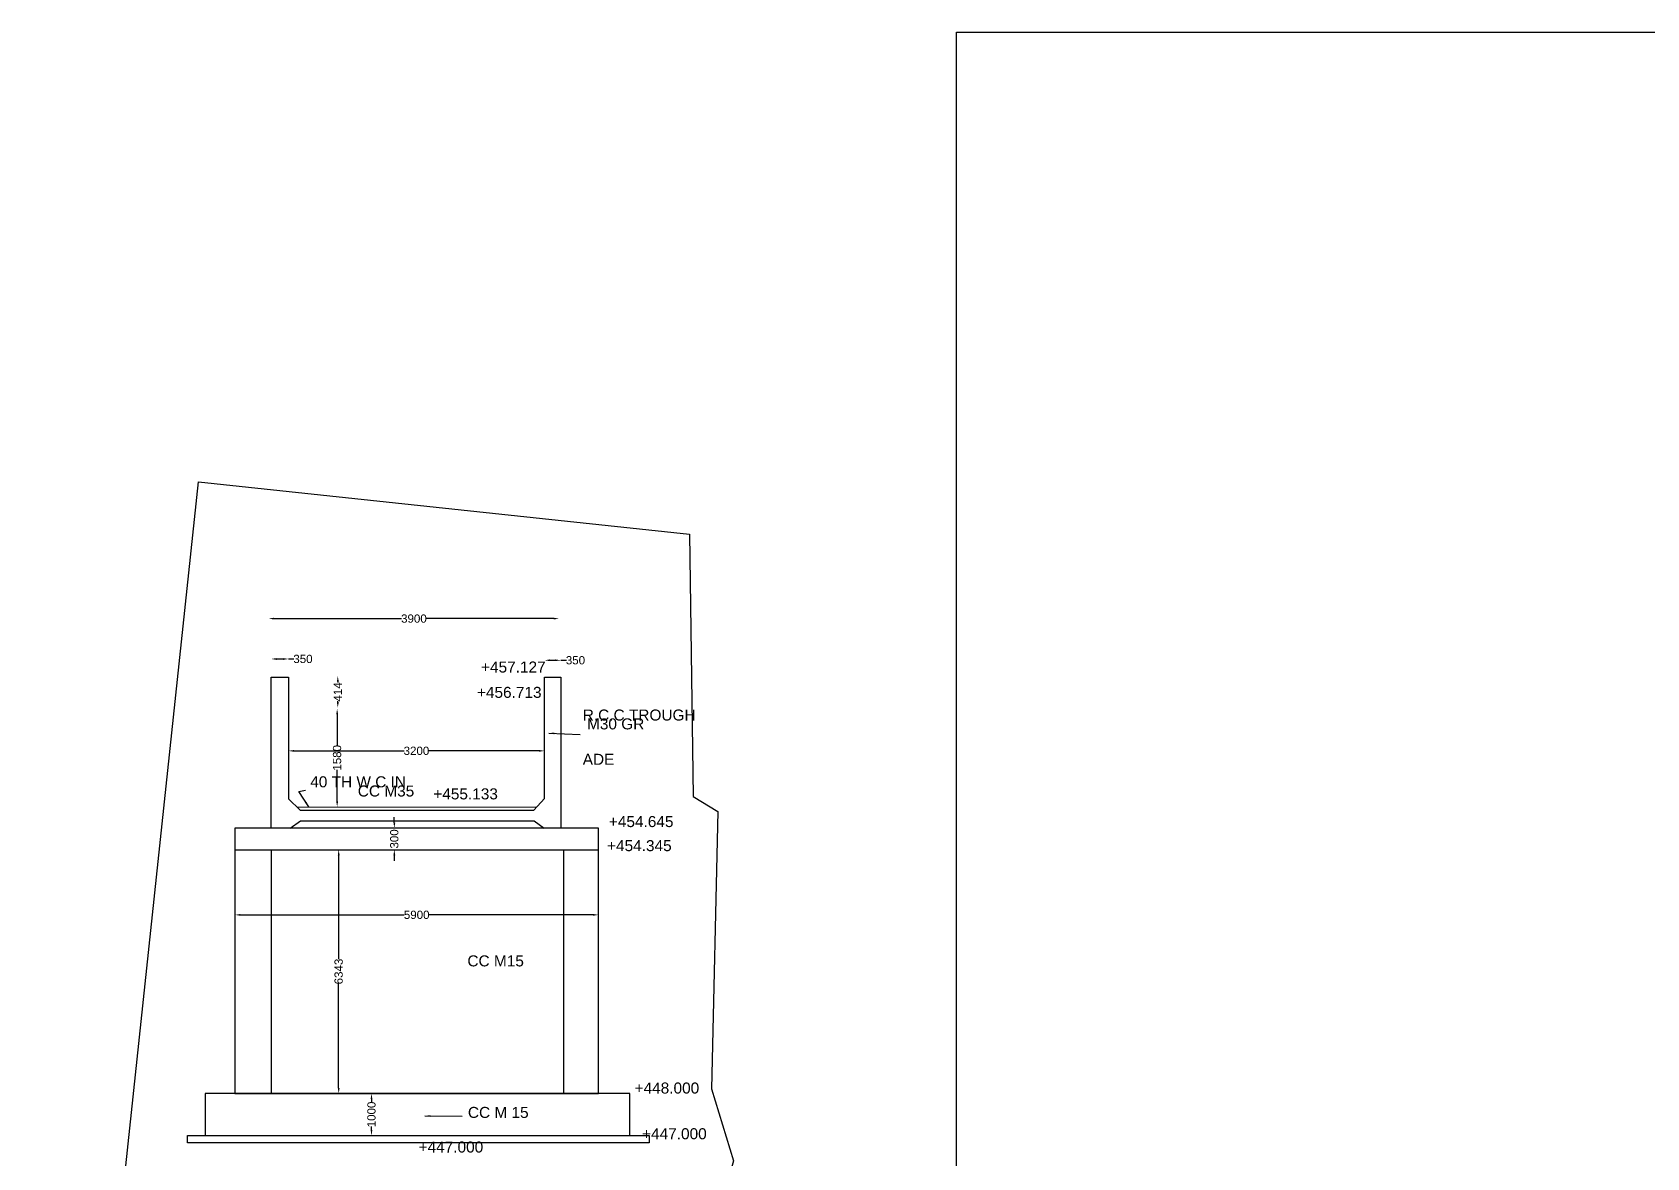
# Model space of a CAD drawing. Header units: millimetres. Extents: x -53150930 to -53115000, y 22133087 to 22151574.
# Drawn here: x -53150930 to -53136280, y 22141363 to 22151574 of the extents above; entities that cross this region are included whole.
import ezdxf

# ---------------------------------------------------------------- set-up
doc = ezdxf.new("R2010")
doc.units = ezdxf.units.MM
doc.header["$MEASUREMENT"] = 0
doc.layers.add('DIMENSION', color=7, linetype='Continuous')
doc.layers.add('DRAWING', color=2, linetype='Continuous')
doc.styles.get("Standard").update_dxf_attribs({"font": 'arial.ttf', "height": 75})
doc.dimstyles.get("Standard").update_dxf_attribs({"dimtxt": 50, "dimasz": 50, "dimexe": 0.18, "dimexo": 0.0625, "dimgap": 0.09, "dimtad": 0, "dimdec": 0, "dimzin": 0, "dimdsep": 46, "dimtxsty": 'Standard', "dimcen": 0.09, "dimse1": 1, "dimse2": 1, "dimadec": 0, "dimazin": 0, "dimtfac": 1, "dimtdec": 0, "dimtofl": 0, "dimtmove": 0, "dimatfit": 3, "dimfxl": 1, "dimtolj": 1, "dimtzin": 0, "dimarcsym": 0})

# ---------------------------------------------------------------- blocks, each defined once
blk = doc.blocks.new('*D143')
at = {"layer": 'Defpoints', "color": 0, "transparency": 16777216}
for p in [(-53147852, 22141946), (-53147852, 22141946), (-53147852, 22141563)]:
    blk.add_point(p, dxfattribs=at)
at = {"layer": 'DIMENSION', "color": 0, "lineweight": -2, "transparency": 16777216}
for p, q in [((-53147852, 22141896), (-53147852, 22141863)), ((-53147852, 22141613), (-53147852, 22141646))]:
    blk.add_line(p, q, dxfattribs=at)
at = {"layer": 'DIMENSION', "color": 0, "transparency": 16777216}
for points in [[(-53147860, 22141896), (-53147844, 22141896), (-53147852, 22141946)], [(-53147860, 22141613), (-53147844, 22141613), (-53147852, 22141563)]]:
    blk.add_solid(points, dxfattribs=at)
at = {"layer": 'DIMENSION', "color": 0, "transparency": 16777216, "insert": (-53147852, 22141755), "char_height": 75, "attachment_point": 5, "rotation": 90}
blk.add_mtext('\\A1;1000', dxfattribs=at)
blk = doc.blocks.new('*D144')
at = {"layer": 'Defpoints', "color": 0, "transparency": 16777216}
for p in [(-53148150, 22144157), (-53148026, 22144157), (-53148026, 22141946)]:
    blk.add_point(p, dxfattribs=at)
at = {"layer": 'DIMENSION', "color": 0, "lineweight": -2, "transparency": 16777216}
for p, q in [((-53148150, 22144107), (-53148150, 22143164)), ((-53148150, 22141996), (-53148150, 22142939))]:
    blk.add_line(p, q, dxfattribs=at)
at = {"layer": 'DIMENSION', "color": 0, "transparency": 16777216}
for points in [[(-53148158, 22144107), (-53148141, 22144107), (-53148150, 22144157)], [(-53148158, 22141996), (-53148141, 22141996), (-53148150, 22141946)]]:
    blk.add_solid(points, dxfattribs=at)
at = {"layer": 'DIMENSION', "color": 0, "transparency": 16777216, "insert": (-53148150, 22143052), "char_height": 75, "attachment_point": 5, "rotation": 90}
blk.add_mtext('\\A1;6343', dxfattribs=at)
blk = doc.blocks.new('*D145')
at = {"layer": 'Defpoints', "color": 0, "transparency": 16777216}
for p in [(-53149092, 22143542), (-53145791, 22143566), (-53145791, 22143542)]:
    blk.add_point(p, dxfattribs=at)
at = {"layer": 'DIMENSION', "color": 0, "lineweight": -2, "transparency": 16777216}
for p, q in [((-53149042, 22143566), (-53147554, 22143566)), ((-53145841, 22143566), (-53147330, 22143566))]:
    blk.add_line(p, q, dxfattribs=at)
at = {"layer": 'DIMENSION', "color": 0, "transparency": 16777216}
for points in [[(-53149042, 22143574), (-53149042, 22143558), (-53149092, 22143566)], [(-53145841, 22143574), (-53145841, 22143558), (-53145791, 22143566)]]:
    blk.add_solid(points, dxfattribs=at)
at = {"layer": 'DIMENSION', "color": 0, "transparency": 16777216, "insert": (-53147442, 22143566), "char_height": 75, "attachment_point": 5}
blk.add_mtext('\\A1;5900', dxfattribs=at)
blk = doc.blocks.new('*D146')
at = {"layer": 'Defpoints', "color": 0, "transparency": 16777216}
for p in [(-53147645, 22144354), (-53147645, 22144354), (-53147645, 22144157)]:
    blk.add_point(p, dxfattribs=at)
at = {"layer": 'DIMENSION', "color": 0, "lineweight": -2, "transparency": 16777216}
for p, q in [((-53147645, 22144404), (-53147645, 22144454)), ((-53147645, 22144107), (-53147645, 22144057))]:
    blk.add_line(p, q, dxfattribs=at)
at = {"layer": 'DIMENSION', "color": 0, "transparency": 16777216}
for points in [[(-53147653, 22144404), (-53147636, 22144404), (-53147645, 22144354)], [(-53147653, 22144107), (-53147636, 22144107), (-53147645, 22144157)]]:
    blk.add_solid(points, dxfattribs=at)
at = {"layer": 'DIMENSION', "color": 0, "transparency": 16777216, "insert": (-53147645, 22144255), "char_height": 75, "attachment_point": 5, "rotation": 90}
blk.add_mtext('\\A1;300', dxfattribs=at)
blk = doc.blocks.new('*D147')
at = {"layer": 'Defpoints', "color": 0, "transparency": 16777216}
for p in [(-53148606, 22145054), (-53146281, 22145054), (-53146281, 22145054)]:
    blk.add_point(p, dxfattribs=at)
at = {"layer": 'DIMENSION', "color": 0, "lineweight": -2, "transparency": 16777216}
for p, q in [((-53148556, 22145054), (-53147556, 22145054)), ((-53146331, 22145054), (-53147332, 22145054))]:
    blk.add_line(p, q, dxfattribs=at)
at = {"layer": 'DIMENSION', "color": 0, "transparency": 16777216}
for points in [[(-53148556, 22145062), (-53148556, 22145046), (-53148606, 22145054)], [(-53146331, 22145062), (-53146331, 22145046), (-53146281, 22145054)]]:
    blk.add_solid(points, dxfattribs=at)
at = {"layer": 'DIMENSION', "color": 0, "transparency": 16777216, "insert": (-53147444, 22145054), "char_height": 75, "attachment_point": 5}
blk.add_mtext('\\A1;3200', dxfattribs=at)
blk = doc.blocks.new('*D148')
at = {"layer": 'Defpoints', "color": 0, "transparency": 16777216}
for p in [(-53148184, 22145436), (-53148164, 22145436), (-53148188, 22144546)]:
    blk.add_point(p, dxfattribs=at)
at = {"layer": 'DIMENSION', "color": 0, "lineweight": -2, "transparency": 16777216}
for p, q in [((-53148164, 22145386), (-53148164, 22145099)), ((-53148164, 22144596), (-53148164, 22144883))]:
    blk.add_line(p, q, dxfattribs=at)
at = {"layer": 'DIMENSION', "color": 0, "transparency": 16777216}
for points in [[(-53148172, 22145386), (-53148155, 22145386), (-53148164, 22145436)], [(-53148172, 22144596), (-53148155, 22144596), (-53148164, 22144546)]]:
    blk.add_solid(points, dxfattribs=at)
at = {"layer": 'DIMENSION', "color": 0, "transparency": 16777216, "insert": (-53148164, 22144991), "char_height": 75, "attachment_point": 5, "rotation": 90}
blk.add_mtext('\\A1;1580', dxfattribs=at)
blk = doc.blocks.new('*D149')
at = {"layer": 'Defpoints', "color": 0, "transparency": 16777216}
for p in [(-53148158, 22145733), (-53148121, 22145733), (-53148097, 22145446)]:
    blk.add_point(p, dxfattribs=at)
at = {"layer": 'DIMENSION', "color": 0, "lineweight": -2, "transparency": 16777216}
for p, q in [((-53148158, 22145683), (-53148158, 22145674)), ((-53148158, 22145496), (-53148158, 22145505))]:
    blk.add_line(p, q, dxfattribs=at)
at = {"layer": 'DIMENSION', "color": 0, "transparency": 16777216}
for points in [[(-53148166, 22145683), (-53148149, 22145683), (-53148158, 22145733)], [(-53148166, 22145496), (-53148149, 22145496), (-53148158, 22145446)]]:
    blk.add_solid(points, dxfattribs=at)
at = {"layer": 'DIMENSION', "color": 0, "transparency": 16777216, "insert": (-53148158, 22145589), "char_height": 75, "attachment_point": 5, "rotation": 90}
blk.add_mtext('\\A1;414', dxfattribs=at)
blk = doc.blocks.new('*D150')
at = {"layer": 'Defpoints', "color": 0, "transparency": 16777216}
for p in [(-53148606, 22145888), (-53148762, 22145723), (-53148606, 22145723)]:
    blk.add_point(p, dxfattribs=at)
at = {"layer": 'DIMENSION', "color": 0, "lineweight": -2, "transparency": 16777216}
for p, q in [((-53148712, 22145888), (-53148656, 22145888)), ((-53148606, 22145888), (-53148556, 22145888))]:
    blk.add_line(p, q, dxfattribs=at)
at = {"layer": 'DIMENSION', "color": 0, "transparency": 16777216}
for points in [[(-53148712, 22145896), (-53148712, 22145879), (-53148762, 22145888)], [(-53148656, 22145896), (-53148656, 22145879), (-53148606, 22145888)]]:
    blk.add_solid(points, dxfattribs=at)
at = {"layer": 'DIMENSION', "color": 0, "transparency": 16777216, "insert": (-53148474, 22145888), "char_height": 75, "attachment_point": 5}
blk.add_mtext('\\A1;350', dxfattribs=at)
blk = doc.blocks.new('*D151')
at = {"layer": 'Defpoints', "color": 0, "transparency": 16777216}
for p in [(-53146133, 22145876), (-53146281, 22145723), (-53146133, 22145723)]:
    blk.add_point(p, dxfattribs=at)
at = {"layer": 'DIMENSION', "color": 0, "lineweight": -2, "transparency": 16777216}
for p, q in [((-53146231, 22145876), (-53146183, 22145876)), ((-53146133, 22145876), (-53146083, 22145876))]:
    blk.add_line(p, q, dxfattribs=at)
at = {"layer": 'DIMENSION', "color": 0, "transparency": 16777216}
for points in [[(-53146231, 22145884), (-53146231, 22145868), (-53146281, 22145876)], [(-53146183, 22145884), (-53146183, 22145868), (-53146133, 22145876)]]:
    blk.add_solid(points, dxfattribs=at)
at = {"layer": 'DIMENSION', "color": 0, "transparency": 16777216, "insert": (-53146001, 22145876), "char_height": 75, "attachment_point": 5}
blk.add_mtext('\\A1;350', dxfattribs=at)
blk = doc.blocks.new('*D152')
at = {"layer": 'Defpoints', "color": 0, "transparency": 16777216}
for p in [(-53146149, 22146283), (-53146149, 22146254), (-53148786, 22146230)]:
    blk.add_point(p, dxfattribs=at)
at = {"layer": 'DIMENSION', "color": 0, "lineweight": -2, "transparency": 16777216}
for p, q in [((-53148736, 22146254), (-53147579, 22146254)), ((-53146199, 22146254), (-53147355, 22146254))]:
    blk.add_line(p, q, dxfattribs=at)
at = {"layer": 'DIMENSION', "color": 0, "transparency": 16777216}
for points in [[(-53148736, 22146262), (-53148736, 22146246), (-53148786, 22146254)], [(-53146199, 22146262), (-53146199, 22146246), (-53146149, 22146254)]]:
    blk.add_solid(points, dxfattribs=at)
at = {"layer": 'DIMENSION', "color": 0, "transparency": 16777216, "insert": (-53147467, 22146254), "char_height": 75, "attachment_point": 5}
blk.add_mtext('\\A1;3900', dxfattribs=at)

msp = doc.modelspace()

# ---------------------------------------------------------------- hatches: boundary and pattern name
at = {"layer": 'DRAWING'}
h = msp.add_hatch(dxfattribs=at)
h.set_pattern_fill('AR-CONC', color=0, scale=15, style=0)
h.set_pattern_definition([(50, (0, 0), (107.58902739, -9.41282025), [11.25, -123.75]), (355, (0, 0), (-20.81270004, 112.82882006), [9, -99]), (100.4514, (8.97, -0.78), (86.77640726, 103.4159313), [9.5610285, -105.1713168]), (46.1842, (0, 30), (160.0861573, -24.82785215), [16.875, -185.625]), (96.6356, (13.34, 27.93), (140.19940583, 146.11768064), [14.3415432, -157.75695]), (351.1842, (0, 30), (140.19929177, 146.11779014), [13.5, -148.5]), (21, (15, 22.5), (89.53605782, -60.3928336), [11.25, -123.75]), (326, (15, 22.5), (36.49729979, 108.77250676), [9, -99]), (71.4514, (22.46, 17.47), (126.03339429, 48.3795745), [9.5610285, -105.1713168]), (37.5, (0, 0), (1.823978298, 49.934078075), [0, -97.8, 0, -100.5, 0, -99.375]), (7.5, (0, 0), (39.460430616, 59.16175678), [0, -57.3, 0, -95.55, 0, -37.875]), (327.5, (-33.45, 0), (80.073365426, -3.38323076), [0, -37.5, 0, -117, 0, -155.25]), (317.5, (-48.45, 0), (87.4779254, 15.01574735), [0, -48.75, 0, -77.7, 0, -110.25])])
edge = h.paths.add_edge_path()
edge.add_arc((-53123686, 22139876.5), 117.5, 0, 360)
edge = h.paths.add_edge_path()
edge.add_arc((-53127828, 22140307), 117.5, 0, 360)
edge = h.paths.add_edge_path()
edge.add_arc((-53132079.5, 22140723), 117.5, 0, 360)
edge = h.paths.add_edge_path()
edge.add_arc((-53123666.5, 22140804.5), 163.5, 0, 360)
edge = h.paths.add_edge_path()
edge.add_arc((-53127853, 22141242.5), 163.5, 0, 360)
edge = h.paths.add_edge_path()
edge.add_arc((-53131951.5, 22141673), 163.5, 0, 360)
edge = h.paths.add_edge_path()
edge.add_arc((-53144323.1, 22135869), 186, 0, 360)
edge = h.paths.add_edge_path()
edge.add_arc((-53144355.1, 22134941), 114, 0, 360)
edge = h.paths.add_edge_path()
edge.add_arc((-53147698.5, 22135869), 186, 0, 360)
edge = h.paths.add_edge_path()
edge.add_arc((-53147730.5, 22134941), 114, 0, 360)
edge = h.paths.add_edge_path()
edge.add_arc((-53148850.9, 22139309.8), 17, 0, 360)
edge = h.paths.add_edge_path()
edge.add_arc((-53148982.9, 22139224.3), 17, 0, 360)
edge = h.paths.add_edge_path()
edge.add_arc((-53149057.4, 22139065.8), 17, 0, 360)
edge = h.paths.add_edge_path()
edge.add_arc((-53149022.9, 22138880.3), 17, 0, 360)
edge = h.paths.add_edge_path()
edge.add_arc((-53148926.9, 22138794.3), 17, 0, 360)
edge = h.paths.add_edge_path()
edge.add_arc((-53148766.4, 22138725.8), 17, 0, 360)
edge = h.paths.add_edge_path()
edge.add_arc((-53145914.9, 22139271.8), 17, 0, 360)
edge = h.paths.add_edge_path()
edge.add_arc((-53145791.4, 22139126.3), 17, 0, 360)
edge = h.paths.add_edge_path()
edge.add_arc((-53145795.9, 22138924.8), 17, 0, 360)
edge = h.paths.add_edge_path()
edge.add_arc((-53145961.4, 22138755.3), 17, 0, 360)
edge = h.paths.add_edge_path()
edge.add_arc((-53146174.4, 22138724.8), 17, 0, 360)
edge = h.paths.add_edge_path()
edge.add_arc((-53146465.4, 22138724.8), 17, 0, 360)
edge = h.paths.add_edge_path()
edge.add_arc((-53146775.9, 22138724.8), 17, 0, 360)
edge = h.paths.add_edge_path()
edge.add_arc((-53147061.4, 22138724.8), 17, 0, 360)
edge = h.paths.add_edge_path()
edge.add_arc((-53147381.9, 22138724.8), 17, 0, 360)
edge = h.paths.add_edge_path()
edge.add_arc((-53147652.9, 22138724.8), 17, 0, 360)
edge = h.paths.add_edge_path()
edge.add_arc((-53147963.4, 22138724.8), 17, 0, 360)
edge = h.paths.add_edge_path()
edge.add_arc((-53148276.9, 22138724.8), 17, 0, 360)
edge = h.paths.add_edge_path()
edge.add_arc((-53148552.4, 22138724.8), 17, 0, 360)
edge = h.paths.add_edge_path()
edge.add_arc((-53146110.4, 22139329.3), 17, 0, 360)
edge = h.paths.add_edge_path()
edge.add_arc((-53146329.4, 22139329.3), 17, 0, 360)
edge = h.paths.add_edge_path()
edge.add_arc((-53146619.4, 22139329.3), 17, 0, 360)
edge = h.paths.add_edge_path()
edge.add_arc((-53146898.4, 22139329.3), 17, 0, 360)
edge = h.paths.add_edge_path()
edge.add_arc((-53147204.4, 22139329.3), 17, 0, 360)
edge = h.paths.add_edge_path()
edge.add_arc((-53147552.4, 22139329.3), 17, 0, 360)
edge = h.paths.add_edge_path()
edge.add_arc((-53147850.9, 22139329.3), 17, 0, 360)
edge = h.paths.add_edge_path()
edge.add_arc((-53148158.9, 22139329.3), 17, 0, 360)
edge = h.paths.add_edge_path()
edge.add_arc((-53148394.9, 22139329.3), 17, 0, 360)
edge = h.paths.add_edge_path()
edge.add_arc((-53148632.9, 22139329.3), 17, 0, 360)
edge = h.paths.add_edge_path()
edge.add_arc((-53125608, 22136011.5), 93.5, 0, 360)
edge = h.paths.add_edge_path()
edge.add_arc((-53130362.5, 22136278.5), 68.5, 0, 360)
edge = h.paths.add_edge_path()
edge.add_arc((-53128811.5, 22137771.5), 67.5, 0, 360)
edge = h.paths.add_edge_path()
edge.add_arc((-53128902.5, 22134986.5), 120.5, 0, 360)
edge = h.paths.add_edge_path()
edge.add_arc((-53128693, 22135941), 246.5, 0, 360)
edge = h.paths.add_edge_path()
edge.add_arc((-53132253, 22134987), 105, 0, 360)
edge = h.paths.add_edge_path()
edge.add_arc((-53132797.5, 22135939), 249, 0, 360)
edge = h.paths.add_edge_path()
edge.add_arc((-53127497.5, 22138037.5), 14, 0, 360)
edge = h.paths.add_edge_path()
edge.add_arc((-53127497.5, 22138084), 14, 0, 360)
edge = h.paths.add_edge_path()
edge.add_arc((-53127725, 22138037.5), 14, 0, 360)
edge = h.paths.add_edge_path()
edge.add_arc((-53127725, 22138084), 14, 0, 360)
edge = h.paths.add_edge_path()
edge.add_arc((-53127897.5, 22138037.5), 14, 0, 360)
edge = h.paths.add_edge_path()
edge.add_arc((-53127897.5, 22138084), 14, 0, 360)
edge = h.paths.add_edge_path()
edge.add_arc((-53128099.5, 22138037.5), 14, 0, 360)
edge = h.paths.add_edge_path()
edge.add_arc((-53128099.5, 22138084), 14, 0, 360)
edge = h.paths.add_edge_path()
edge.add_arc((-53128280, 22138037.5), 14, 0, 360)
edge = h.paths.add_edge_path()
edge.add_arc((-53128280, 22138084), 14, 0, 360)
edge = h.paths.add_edge_path()
edge.add_arc((-53128450, 22138037.5), 14, 0, 360)
edge = h.paths.add_edge_path()
edge.add_arc((-53128450, 22138084), 14, 0, 360)
edge = h.paths.add_edge_path()
edge.add_arc((-53128667.5, 22138037.5), 14, 0, 360)
edge = h.paths.add_edge_path()
edge.add_arc((-53128667.5, 22138084), 14, 0, 360)
edge = h.paths.add_edge_path()
edge.add_arc((-53128866.5, 22138037.5), 14, 0, 360)
edge = h.paths.add_edge_path()
edge.add_arc((-53128866.5, 22138084), 14, 0, 360)
edge = h.paths.add_edge_path()
edge.add_arc((-53133075, 22137995.5), 14, 0, 360)
edge = h.paths.add_edge_path()
edge.add_arc((-53133075, 22138076.5), 14, 0, 360)
edge = h.paths.add_edge_path()
edge.add_arc((-53133285.5, 22137995.5), 14, 0, 360)
edge = h.paths.add_edge_path()
edge.add_arc((-53133285.5, 22138076.5), 14, 0, 360)
edge = h.paths.add_edge_path()
edge.add_arc((-53133527, 22137995.5), 14, 0, 360)
edge = h.paths.add_edge_path()
edge.add_arc((-53133527, 22138076.5), 14, 0, 360)
edge = h.paths.add_edge_path()
edge.add_arc((-53133738, 22137995.5), 14, 0, 360)
edge = h.paths.add_edge_path()
edge.add_arc((-53133738, 22138076.5), 14, 0, 360)
edge = h.paths.add_edge_path()
edge.add_arc((-53133928, 22137995.5), 14, 0, 360)
edge = h.paths.add_edge_path()
edge.add_arc((-53133928, 22138076.5), 14, 0, 360)
edge = h.paths.add_edge_path()
edge.add_arc((-53127856.5, 22149591), 67.5, 0, 360)
edge = h.paths.add_edge_path()
edge.add_arc((-53127596, 22148325), 162.7, 0, 360)
edge = h.paths.add_edge_path()
edge.add_arc((-53128310, 22147765), 103, 0, 360)
edge = h.paths.add_edge_path()
edge.add_arc((-53133807, 22149031.5), 70, 0, 360)
edge = h.paths.add_edge_path()
edge.add_arc((-53133957.5, 22147849.5), 222, 0, 360)
edge = h.paths.add_edge_path()
edge.add_arc((-53133753, 22146519.5), 111.5, 0, 360)

# ---------------------------------------------------------------- linework, layer by layer
at = {"layer": 'DIMENSION', "color": 0}
for points in [[(-53115000, 22133087), (-53142542.5, 22133087), (-53142542.5, 22151574), (-53115000, 22151574)], [(-53149091.9, 22141946.3), (-53145791.4, 22141946.3), (-53145791.4, 22144353.8), (-53149091.9, 22144353.8)], [(-53145791.4, 22144353.8), (-53149091.9, 22144353.8), (-53149091.9, 22144156.8), (-53145791.4, 22144156.8)], [(-53149361.4, 22141563.3), (-53145508.4, 22141563.3), (-53145508.4, 22141946.3), (-53149361.4, 22141946.3)], [(-53149521.9, 22141563.3), (-53145332.9, 22141563.3), (-53145332.9, 22141497.8), (-53149521.9, 22141497.8)]]:
    msp.add_lwpolyline(points, close=True, dxfattribs=at)
for points in [[(-53144965.4, 22147020.8), (-53144931.4, 22144640.8), (-53144708.9, 22144503.8), (-53144765.9, 22141986.3), (-53144565.9, 22141335.3), (-53144952.9, 22139994.8), (-53144938.9, 22137843.8), (-53142346.4, 22137715.3), (-53142622.9, 22133906.8), (-53142707.4, 22133091.3), (-53145573.4, 22133272.8), (-53150930.3, 22133288.9), (-53149420.5, 22147494.3), (-53144965.4, 22147020.8)], [(-53148762.4, 22144353.8), (-53148762.4, 22145723.3), (-53148606.4, 22145723.3), (-53148606.4, 22144618.8), (-53148499.9, 22144516.3), (-53146379.9, 22144516.3), (-53146280.9, 22144621.8), (-53146280.9, 22145723.3), (-53146133.4, 22145723.3), (-53146133.4, 22144353.8)], [(-53148530.5, 22144545.7), (-53146353.5, 22144544.4)], [(-53148590.4, 22144353.8), (-53148496.4, 22144418.3), (-53146376.4, 22144418.3), (-53146285.4, 22144353.8)], [(-53148763.9, 22144156.8), (-53148763.9, 22141946.3)], [(-53146110.4, 22144156.8), (-53146110.4, 22141946.3)]]:
    msp.add_lwpolyline(points, dxfattribs=at)

# ---------------------------------------------------------------- texts
for s, p in [('+457.127', (-53146858, 22145764.9)), ('+456.713', (-53146895.1, 22145535)), ('R.C.C TROUGH ', (-53145934.9, 22145329.2)), (' M30 GR', (-53145934.9, 22145248.9)), ('ADE', (-53145934.9, 22144927.6)), ('40 TH W.C IN', (-53148407.9, 22144723.3)), ('CC M35', (-53147976.3, 22144639.8)), ('+455.133', (-53147291.3, 22144613.8)), ('+454.645', (-53145698, 22144362.7)), ('+454.345', (-53145714.5, 22144144.1)), ('CC M15', (-53146981.4, 22143098.4)), ('+448.000', (-53145464.4, 22141944.8)), ('CC M 15', (-53146977.1, 22141723.6)), ('+447.000', (-53145396.5, 22141530.1)), ('+447.000', (-53147424.5, 22141409.5))]:
    msp.add_text(s, height=100, dxfattribs=at).set_placement(p)

# ---------------------------------------------------------------- dimensions: what is measured, and where the dimension line sits
for base, p1, p2, text, picture, middle in [((-53146149, 22146254), (-53148785.5, 22146229.5), (-53146149, 22146283), '3900', '*D152', (-53147467.2, 22146254)), ((-53148606.4, 22145887.5), (-53148762.4, 22145723.3), (-53148606.4, 22145723.3), '350', '*D150', (-53148473.6, 22145887.5)), ((-53146133.4, 22145876), (-53146280.9, 22145723.3), (-53146133.4, 22145723.3), '350', '*D151', (-53146000.6, 22145876)), ((-53146280.9, 22145054), (-53148606.4, 22145054), (-53146280.9, 22145054), '3200', '*D147', (-53147443.6, 22145054)), ((-53145791.4, 22143566), (-53149091.9, 22143541.5), (-53145791.4, 22143541.5), '5900', '*D145', (-53147441.6, 22143566))]:
    dim = msp.add_linear_dim(base=base, p1=p1, p2=p2, text=text, dimstyle='Standard', override={"dimtxt": 75}, dxfattribs=at)
    dim.commit()
    dim.dimension.update_dxf_attribs({"geometry": picture, "text_midpoint": middle})
for base, p1, p2, text, picture, middle in [((-53148157.5, 22145733), (-53148097, 22145445.5), (-53148121, 22145733), '414', '*D149', (-53148157.5, 22145589.2)), ((-53148163.5, 22145436.5), (-53148188, 22144545.5), (-53148184.5, 22145436.5), '1580', '*D148', (-53148163.5, 22144991)), ((-53147644.5, 22144353.8), (-53147644.5, 22144156.8), (-53147644.5, 22144353.8), '300', '*D146', (-53147644.5, 22144255.3)), ((-53148149.5, 22144156.8), (-53148026.5, 22141946.3), (-53148026.5, 22144156.8), '6343', '*D144', (-53148149.5, 22143051.5)), ((-53147852, 22141946.3), (-53147852, 22141563.3), (-53147852, 22141946.3), '1000', '*D143', (-53147852, 22141754.8))]:
    dim = msp.add_linear_dim(base=base, p1=p1, p2=p2, angle=90, text=text, dimstyle='Standard', override={"dimtxt": 75}, dxfattribs=at)
    dim.commit()
    dim.dimension.update_dxf_attribs({"geometry": picture, "text_midpoint": middle})

# ---------------------------------------------------------------- leaders
for points in [[(-53146242.5, 22145214.5), (-53145958, 22145202)], [(-53148420.5, 22144545.7), (-53148512, 22144686.5), (-53148452, 22144698)], [(-53147368, 22141741.5), (-53147028, 22141739)]]:
    msp.add_leader(points, dimstyle='Standard', override={"dimtxt": 75}, dxfattribs=at)

doc.saveas('drawing.dxf')
